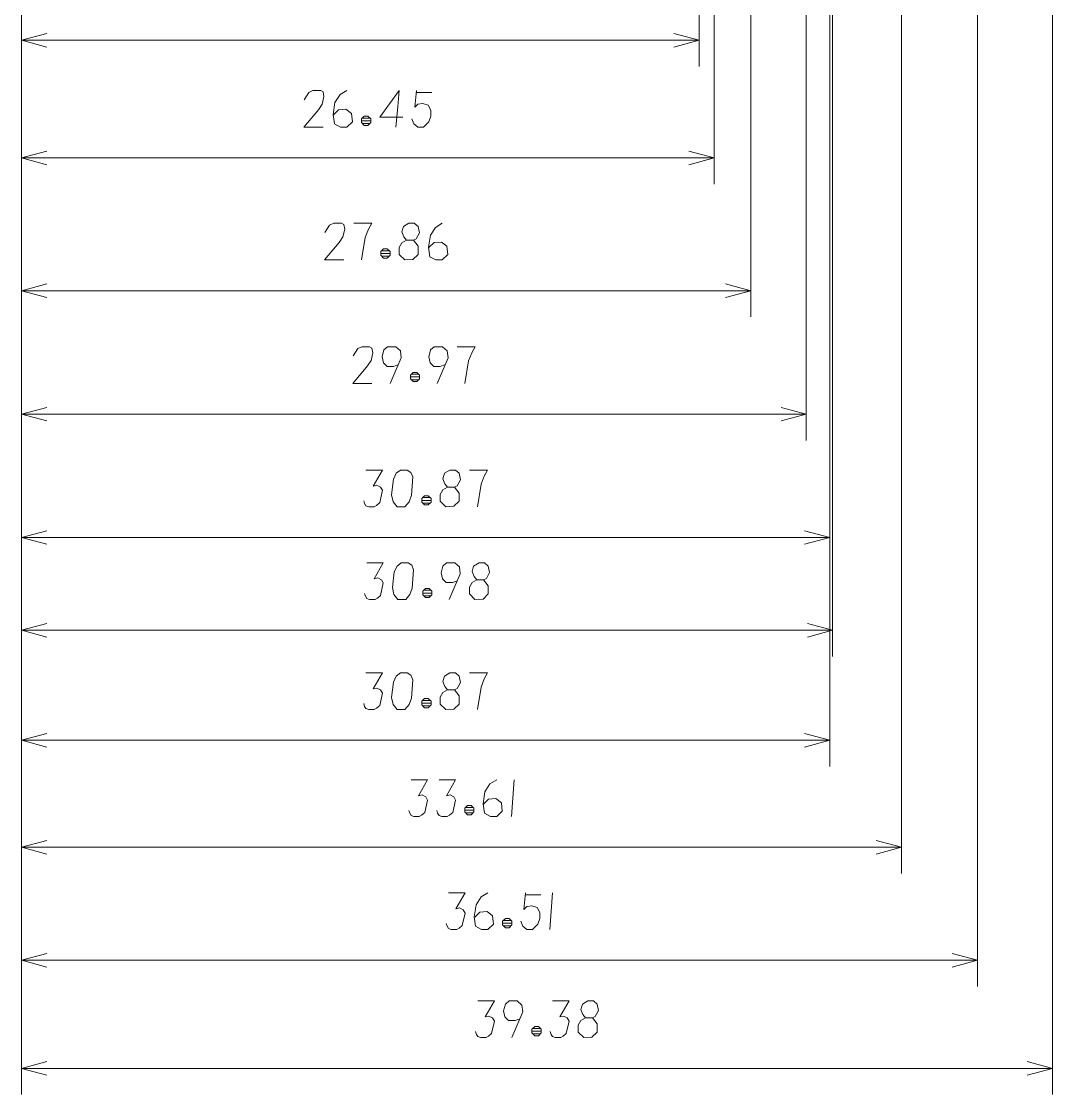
# Model space of a CAD drawing. Extents: x -214 to 8941, y -1198 to 2514.
# Drawn here: x 2503.6 to 2582.4, y 1134.6 to 1216.5 of the extents above; entities that cross this region are included whole.
import ezdxf

# ---------------------------------------------------------------- set-up
doc = ezdxf.new("R2010")
doc.units = 0

msp = doc.modelspace()

# ---------------------------------------------------------------- linework, layer by layer
at = {"color": 7, "lineweight": 13}
for p, q in [((2503.6403, 1307.3404), (2503.6403, 1213.072)), ((2503.6403, 1307.3404), (2503.6403, 1204.0813)), ((2503.6403, 1307.3404), (2503.6403, 1193.946)), ((2503.6403, 1307.3404), (2503.6403, 1184.5169)), ((2503.6403, 1307.3404), (2503.6403, 1168.0153)), ((2503.6403, 1307.3404), (2503.6403, 1175.0943)), ((2503.6403, 1307.3404), (2503.6403, 1159.6089)), ((2503.6403, 1307.3404), (2503.6403, 1151.4397)), ((2503.6403, 1307.3404), (2503.6403, 1142.8098)), ((2503.6403, 1307.3404), (2503.6403, 1134.5583)), ((2559.3504, 1303.0569), (2559.3504, 1193.946)), ((2563.5866, 1301.8821), (2563.5866, 1184.5169)), ((2570.8582, 1301.9447), (2570.8582, 1151.4397)), ((2576.654, 1300.3337), (2576.654, 1142.8098)), ((2555.4036, 1299.1419), (2555.4036, 1213.072)), ((2556.5405, 1299.395), (2556.5405, 1204.0813)), ((2565.3712, 1297.6146), (2565.3712, 1175.0943)), ((2565.3712, 1297.6146), (2565.3712, 1159.6089)), ((2565.5992, 1296.3145), (2565.5992, 1168.0153)), ((2582.3938, 1280.3166), (2582.3938, 1134.5583)), ((2503.6403, 1215.072), (2555.4036, 1215.072)), ((2503.6403, 1206.0813), (2556.5405, 1206.0813)), ((2503.6403, 1195.946), (2559.3504, 1195.946)), ((2503.6403, 1186.5169), (2563.5866, 1186.5169)), ((2503.6403, 1177.0943), (2565.3712, 1177.0943)), ((2503.6403, 1170.0153), (2565.5992, 1170.0153)), ((2503.6403, 1161.6089), (2565.3712, 1161.6089)), ((2503.6403, 1153.4397), (2570.8582, 1153.4397)), ((2503.6403, 1144.8098), (2576.654, 1144.8098)), ((2503.6403, 1136.5583), (2582.3938, 1136.5583))]:
    msp.add_line(p, q, dxfattribs=at)
for points in [[(2505.5721, 1215.5896), (2503.6403, 1215.072), (2505.5721, 1214.5543)], [(2553.4717, 1214.5543), (2555.4036, 1215.072), (2553.4717, 1215.5896)], [(2526.6779, 1208.4313), (2525.2079, 1208.4313), (2526.3279, 1209.7613), (2526.6079, 1210.1813), (2526.7479, 1210.7763), (2526.6779, 1211.1263), (2526.5029, 1211.2313), (2525.9079, 1211.2313), (2525.5929, 1211.0913), (2525.2429, 1210.5313)], [(2528.4979, 1211.2313), (2527.9729, 1210.9163), (2527.5879, 1210.3213), (2527.4479, 1209.4113), (2527.5529, 1208.6763), (2528.0079, 1208.4313), (2528.4979, 1208.4313), (2528.9179, 1208.8513), (2528.8479, 1209.4813), (2528.4279, 1209.7963), (2527.8679, 1209.7613), (2527.4829, 1209.3763)], [(2532.2429, 1208.4313), (2532.3829, 1210.0063), (2532.4879, 1211.2313), (2531.0179, 1209.2013), (2532.7679, 1209.2013)], [(2533.4679, 1209.0613), (2533.6079, 1208.6763), (2533.9229, 1208.4313), (2534.3429, 1208.4313), (2534.7629, 1208.8513), (2534.9029, 1209.2713), (2534.9029, 1209.7263), (2534.6929, 1210.1113), (2534.3079, 1210.2513), (2533.9229, 1210.1813), (2533.6779, 1209.9713), (2533.8179, 1211.2313)], [(2533.8179, 1211.0913), (2534.9729, 1211.0913)], [(2530.3179, 1208.9213), (2529.6179, 1208.9213)], [(2529.6879, 1209.1313), (2530.2479, 1209.1313)], [(2529.6879, 1208.7113), (2530.2479, 1208.7113)], [(2505.5721, 1206.5989), (2503.6403, 1206.0813), (2505.5721, 1205.5636)], [(2554.6087, 1205.5636), (2556.5405, 1206.0813), (2554.6087, 1206.5989)], [(2528.2578, 1198.296), (2526.7878, 1198.296), (2527.9078, 1199.6259), (2528.1879, 1200.046), (2528.3278, 1200.641), (2528.2578, 1200.991), (2528.0828, 1201.0959), (2527.4879, 1201.0959), (2527.1729, 1200.956), (2526.8228, 1200.396)], [(2529.6229, 1198.296), (2529.9028, 1200.011), (2530.1478, 1200.641), (2530.3928, 1201.0959), (2529.0278, 1201.0959)], [(2533.5778, 1199.801), (2533.7878, 1199.9059), (2534.0328, 1200.361), (2533.9279, 1200.851), (2533.6478, 1201.0959), (2533.2278, 1201.0959), (2532.8079, 1200.851), (2532.7028, 1200.4309), (2532.8428, 1200.046), (2533.0529, 1199.801)], [(2535.7828, 1201.0959), (2535.2578, 1200.7809), (2534.8729, 1200.1859), (2534.7329, 1199.2759), (2534.8378, 1198.541), (2535.2929, 1198.296), (2535.7828, 1198.296), (2536.2028, 1198.7159), (2536.1328, 1199.3459), (2535.7128, 1199.661), (2535.1528, 1199.6259), (2534.7678, 1199.241)], [(2531.1628, 1198.9959), (2531.7228, 1198.9959)], [(2531.7929, 1198.786), (2531.0928, 1198.786)], [(2531.1628, 1198.576), (2531.7228, 1198.576)], [(2505.5721, 1196.4636), (2503.6403, 1195.946), (2505.5721, 1195.4283)], [(2557.4186, 1195.4283), (2559.3504, 1195.946), (2557.4186, 1196.4636)], [(2530.4109, 1188.8669), (2528.9409, 1188.8669), (2530.0609, 1190.1969), (2530.3409, 1190.6169), (2530.4809, 1191.2119), (2530.4109, 1191.562), (2530.2359, 1191.6669), (2529.6409, 1191.6669), (2529.3259, 1191.5269), (2528.9759, 1190.967)], [(2532.4409, 1190.3019), (2532.0559, 1190.1619), (2531.5659, 1190.1619), (2531.2859, 1190.4419), (2531.1809, 1190.8969), (2531.3209, 1191.4219), (2531.6009, 1191.6669), (2532.2309, 1191.6669), (2532.5809, 1191.3519), (2532.6509, 1190.8269), (2531.8109, 1188.8669)], [(2536.0109, 1190.3019), (2535.6259, 1190.1619), (2535.1359, 1190.1619), (2534.8559, 1190.4419), (2534.7509, 1190.8969), (2534.8909, 1191.4219), (2535.1709, 1191.6669), (2535.8009, 1191.6669), (2536.1509, 1191.3519), (2536.2209, 1190.8269), (2535.3809, 1188.8669)], [(2537.5159, 1188.8669), (2537.7959, 1190.5819), (2538.0409, 1191.2119), (2538.2859, 1191.6669), (2536.9209, 1191.6669)], [(2534.0509, 1189.3569), (2533.3509, 1189.3569)], [(2533.4209, 1189.5669), (2533.9809, 1189.5669)], [(2533.4209, 1189.1469), (2533.9809, 1189.1469)], [(2505.5721, 1187.0346), (2503.6403, 1186.5169), (2505.5721, 1185.9993)], [(2561.6547, 1185.9993), (2563.5866, 1186.5169), (2561.6547, 1187.0346)], [(2529.7807, 1179.8993), (2529.8507, 1179.6893), (2529.9557, 1179.5143), (2530.1657, 1179.4443), (2530.5857, 1179.4443), (2530.7607, 1179.5493), (2531.0057, 1179.7593), (2531.2157, 1180.7043), (2531.0757, 1180.9493), (2530.7957, 1181.0893), (2530.5157, 1181.0193), (2531.2157, 1182.2443), (2529.9557, 1182.2443)], [(2536.7107, 1180.9493), (2536.9207, 1181.0543), (2537.1657, 1181.5093), (2537.0607, 1181.9993), (2536.7807, 1182.2443), (2536.3607, 1182.2443), (2535.9407, 1181.9993), (2535.8357, 1181.5793), (2535.9757, 1181.1943), (2536.1857, 1180.9493)], [(2538.4607, 1179.4443), (2538.7407, 1181.1593), (2538.9857, 1181.7893), (2539.2307, 1182.2443), (2537.8657, 1182.2443)], [(2534.2957, 1180.1443), (2534.8557, 1180.1443)], [(2534.9257, 1179.9343), (2534.2257, 1179.9343)], [(2534.2957, 1179.7243), (2534.8557, 1179.7243)], [(2505.5721, 1177.6119), (2503.6403, 1177.0943), (2505.5721, 1176.5767)], [(2563.4393, 1176.5767), (2565.3712, 1177.0943), (2563.4393, 1177.6119)], [(2529.8422, 1172.8203), (2529.9122, 1172.6103), (2530.0172, 1172.4353), (2530.2272, 1172.3653), (2530.6472, 1172.3653), (2530.8222, 1172.4702), (2531.0672, 1172.6803), (2531.2772, 1173.6252), (2531.1372, 1173.8703), (2530.8572, 1174.0103), (2530.5772, 1173.9402), (2531.2772, 1175.1653), (2530.0172, 1175.1653)], [(2536.9472, 1173.8003), (2536.5622, 1173.6602), (2536.0722, 1173.6602), (2535.7922, 1173.9402), (2535.6872, 1174.3953), (2535.8272, 1174.9203), (2536.1072, 1175.1653), (2536.7372, 1175.1653), (2537.0872, 1174.8503), (2537.1572, 1174.3253), (2536.3172, 1172.3653)], [(2538.9422, 1173.8703), (2539.1522, 1173.9753), (2539.3972, 1174.4303), (2539.2922, 1174.9203), (2539.0122, 1175.1653), (2538.5922, 1175.1653), (2538.1722, 1174.9203), (2538.0672, 1174.5002), (2538.2072, 1174.1153), (2538.4172, 1173.8703)], [(2534.9872, 1172.8553), (2534.2872, 1172.8553)], [(2534.3572, 1173.0652), (2534.9172, 1173.0652)], [(2534.3572, 1172.6453), (2534.9172, 1172.6453)], [(2505.5721, 1170.5329), (2503.6403, 1170.0153), (2505.5721, 1169.4976)], [(2563.6674, 1169.4976), (2565.5992, 1170.0153), (2563.6674, 1170.5329)], [(2529.7807, 1164.4139), (2529.8507, 1164.2039), (2529.9557, 1164.029), (2530.1657, 1163.959), (2530.5857, 1163.959), (2530.7607, 1164.0639), (2531.0057, 1164.274), (2531.2157, 1165.2189), (2531.0757, 1165.464), (2530.7957, 1165.6039), (2530.5157, 1165.5339), (2531.2157, 1166.7589), (2529.9557, 1166.7589)], [(2536.7107, 1165.464), (2536.9207, 1165.5689), (2537.1657, 1166.024), (2537.0607, 1166.5139), (2536.7807, 1166.7589), (2536.3607, 1166.7589), (2535.9407, 1166.5139), (2535.8357, 1166.0939), (2535.9757, 1165.709), (2536.1857, 1165.464)], [(2538.4607, 1163.959), (2538.7407, 1165.674), (2538.9857, 1166.304), (2539.2307, 1166.7589), (2537.8657, 1166.7589)], [(2534.2957, 1164.6589), (2534.8557, 1164.6589)], [(2534.9257, 1164.4489), (2534.2257, 1164.4489)], [(2534.2957, 1164.239), (2534.8557, 1164.239)], [(2505.5721, 1162.1266), (2503.6403, 1161.6089), (2505.5721, 1161.0913)], [(2563.4393, 1161.0913), (2565.3712, 1161.6089), (2563.4393, 1162.1266)], [(2533.2242, 1156.2447), (2533.2943, 1156.0346), (2533.3992, 1155.8597), (2533.6093, 1155.7896), (2534.0292, 1155.7896), (2534.2042, 1155.8947), (2534.4493, 1156.1046), (2534.6592, 1157.0497), (2534.5192, 1157.2946), (2534.2393, 1157.4347), (2533.9592, 1157.3647), (2534.6592, 1158.5896), (2533.3992, 1158.5896)], [(2535.3593, 1156.2447), (2535.4293, 1156.0346), (2535.5342, 1155.8597), (2535.7443, 1155.7896), (2536.1643, 1155.7896), (2536.3392, 1155.8947), (2536.5842, 1156.1046), (2536.7943, 1157.0497), (2536.6542, 1157.2946), (2536.3743, 1157.4347), (2536.0942, 1157.3647), (2536.7943, 1158.5896), (2535.5342, 1158.5896)], [(2539.9443, 1158.5896), (2539.4193, 1158.2747), (2539.0342, 1157.6797), (2538.8942, 1156.7697), (2538.9993, 1156.0346), (2539.4543, 1155.7896), (2539.9443, 1155.7896), (2540.3643, 1156.2097), (2540.2943, 1156.8396), (2539.8743, 1157.1546), (2539.3143, 1157.1197), (2538.9293, 1156.7347)], [(2541.2742, 1158.5896), (2541.1693, 1157.1897), (2541.0643, 1155.7896)], [(2538.1943, 1156.2796), (2537.4943, 1156.2796)], [(2537.5643, 1156.4897), (2538.1243, 1156.4897)], [(2537.5643, 1156.0697), (2538.1243, 1156.0697)], [(2505.5721, 1153.9573), (2503.6403, 1153.4397), (2505.5721, 1152.922)], [(2568.9264, 1152.922), (2570.8582, 1153.4397), (2568.9264, 1153.9573)], [(2536.0871, 1147.6148), (2536.1571, 1147.4048), (2536.2622, 1147.2298), (2536.4721, 1147.1598), (2536.8922, 1147.1598), (2537.0671, 1147.2648), (2537.3121, 1147.4748), (2537.5222, 1148.4198), (2537.3821, 1148.6648), (2537.1021, 1148.8048), (2536.8221, 1148.7348), (2537.5222, 1149.9597), (2536.2622, 1149.9597)], [(2539.2722, 1149.9597), (2538.7471, 1149.6448), (2538.3621, 1149.0498), (2538.2221, 1148.1398), (2538.3272, 1147.4048), (2538.7821, 1147.1598), (2539.2722, 1147.1598), (2539.6921, 1147.5798), (2539.6221, 1148.2097), (2539.2022, 1148.5248), (2538.6422, 1148.4898), (2538.2571, 1148.1048)], [(2541.7921, 1147.7898), (2541.9321, 1147.4048), (2542.2471, 1147.1598), (2542.6671, 1147.1598), (2543.0871, 1147.5798), (2543.2271, 1147.9998), (2543.2271, 1148.4548), (2543.0172, 1148.8398), (2542.6321, 1148.9798), (2542.2471, 1148.9098), (2542.0021, 1148.6998), (2542.1422, 1149.9597)], [(2542.1422, 1149.8198), (2543.2971, 1149.8198)], [(2544.2072, 1149.9597), (2544.1021, 1148.5598), (2543.9971, 1147.1598)], [(2541.0921, 1147.6498), (2540.3922, 1147.6498)], [(2540.4621, 1147.8598), (2541.0222, 1147.8598)], [(2540.4621, 1147.4398), (2541.0222, 1147.4398)], [(2505.5721, 1145.3274), (2503.6403, 1144.8098), (2505.5721, 1144.2921)], [(2574.7222, 1144.2921), (2576.654, 1144.8098), (2574.7222, 1145.3274)], [(2538.327, 1139.3633), (2538.397, 1139.1533), (2538.502, 1138.9783), (2538.712, 1138.9083), (2539.132, 1138.9083), (2539.3071, 1139.0133), (2539.5521, 1139.2233), (2539.762, 1140.1683), (2539.622, 1140.4133), (2539.342, 1140.5533), (2539.062, 1140.4833), (2539.762, 1141.7083), (2538.502, 1141.7083)], [(2541.7221, 1140.3433), (2541.337, 1140.2033), (2540.8471, 1140.2033), (2540.567, 1140.4833), (2540.462, 1140.9383), (2540.6021, 1141.4633), (2540.882, 1141.7083), (2541.512, 1141.7083), (2541.8621, 1141.3933), (2541.9321, 1140.8683), (2541.092, 1138.9083)], [(2544.032, 1139.3633), (2544.1021, 1139.1533), (2544.207, 1138.9783), (2544.4171, 1138.9083), (2544.837, 1138.9083), (2545.012, 1139.0133), (2545.257, 1139.2233), (2545.467, 1140.1683), (2545.327, 1140.4133), (2545.0471, 1140.5533), (2544.767, 1140.4833), (2545.467, 1141.7083), (2544.207, 1141.7083)], [(2547.252, 1140.4133), (2547.462, 1140.5183), (2547.707, 1140.9733), (2547.6021, 1141.4633), (2547.322, 1141.7083), (2546.902, 1141.7083), (2546.4821, 1141.4633), (2546.377, 1141.0433), (2546.517, 1140.6583), (2546.7271, 1140.4133)], [(2543.332, 1139.3983), (2542.632, 1139.3983)], [(2542.702, 1139.6083), (2543.262, 1139.6083)], [(2542.702, 1139.1883), (2543.262, 1139.1883)], [(2505.5721, 1137.076), (2503.6403, 1136.5583), (2505.5721, 1136.0407)], [(2580.462, 1136.0407), (2582.3938, 1136.5583), (2580.462, 1137.076)]]:
    msp.add_lwpolyline(points, dxfattribs=at)
for points in [[(2529.8279, 1208.5713), (2530.1079, 1208.5713), (2530.3179, 1208.7813), (2530.3179, 1209.0613), (2530.1079, 1209.2713), (2529.8279, 1209.2713), (2529.6179, 1209.0613), (2529.6179, 1208.7813)], [(2532.9128, 1198.296), (2533.5429, 1198.331), (2533.9279, 1198.7159), (2533.9279, 1199.3459), (2533.5778, 1199.801), (2533.0529, 1199.801), (2532.7028, 1199.5909), (2532.4929, 1199.241), (2532.4929, 1198.7159)], [(2531.3029, 1198.4359), (2531.5828, 1198.4359), (2531.7929, 1198.646), (2531.7929, 1198.926), (2531.5828, 1199.136), (2531.3029, 1199.136), (2531.0928, 1198.926), (2531.0928, 1198.646)], [(2533.5609, 1189.0069), (2533.8409, 1189.0069), (2534.0509, 1189.217), (2534.0509, 1189.4969), (2533.8409, 1189.7069), (2533.5609, 1189.7069), (2533.3509, 1189.4969), (2533.3509, 1189.217)], [(2532.9307, 1179.4443), (2533.2457, 1179.8293), (2533.4207, 1180.3193), (2533.5257, 1181.7193), (2533.3857, 1182.0693), (2533.1057, 1182.2443), (2532.5807, 1182.2443), (2532.2657, 1181.9993), (2532.0557, 1181.5443), (2531.9157, 1180.3543), (2532.0207, 1179.8293), (2532.3357, 1179.4443)], [(2536.0457, 1179.4443), (2536.6757, 1179.4793), (2537.0607, 1179.8643), (2537.0607, 1180.4943), (2536.7107, 1180.9493), (2536.1857, 1180.9493), (2535.8357, 1180.7393), (2535.6257, 1180.3893), (2535.6257, 1179.8643)], [(2534.4357, 1179.5843), (2534.7157, 1179.5843), (2534.9257, 1179.7943), (2534.9257, 1180.0743), (2534.7157, 1180.2843), (2534.4357, 1180.2843), (2534.2257, 1180.0743), (2534.2257, 1179.7943)], [(2532.9923, 1172.3653), (2533.3073, 1172.7502), (2533.4822, 1173.2403), (2533.5872, 1174.6403), (2533.4472, 1174.9903), (2533.1672, 1175.1653), (2532.6422, 1175.1653), (2532.3272, 1174.9203), (2532.1173, 1174.4653), (2531.9772, 1173.2753), (2532.0822, 1172.7502), (2532.3972, 1172.3653)], [(2538.2772, 1172.3653), (2538.9072, 1172.4003), (2539.2922, 1172.7852), (2539.2922, 1173.4153), (2538.9422, 1173.8703), (2538.4172, 1173.8703), (2538.0672, 1173.6602), (2537.8572, 1173.3103), (2537.8572, 1172.7852)], [(2534.4973, 1172.5052), (2534.7772, 1172.5052), (2534.9872, 1172.7153), (2534.9872, 1172.9953), (2534.7772, 1173.2053), (2534.4973, 1173.2053), (2534.2872, 1172.9953), (2534.2872, 1172.7153)], [(2532.9307, 1163.959), (2533.2457, 1164.3439), (2533.4207, 1164.834), (2533.5257, 1166.2339), (2533.3857, 1166.584), (2533.1057, 1166.7589), (2532.5807, 1166.7589), (2532.2657, 1166.5139), (2532.0557, 1166.059), (2531.9157, 1164.869), (2532.0207, 1164.3439), (2532.3357, 1163.959)], [(2536.0457, 1163.959), (2536.6757, 1163.9939), (2537.0607, 1164.3789), (2537.0607, 1165.0089), (2536.7107, 1165.464), (2536.1857, 1165.464), (2535.8357, 1165.2539), (2535.6257, 1164.904), (2535.6257, 1164.3789)], [(2534.4357, 1164.099), (2534.7157, 1164.099), (2534.9257, 1164.3089), (2534.9257, 1164.589), (2534.7157, 1164.799), (2534.4357, 1164.799), (2534.2257, 1164.589), (2534.2257, 1164.3089)], [(2537.7043, 1155.9297), (2537.9843, 1155.9297), (2538.1943, 1156.1396), (2538.1943, 1156.4196), (2537.9843, 1156.6297), (2537.7043, 1156.6297), (2537.4943, 1156.4196), (2537.4943, 1156.1396)], [(2540.6021, 1147.2998), (2540.8821, 1147.2998), (2541.0921, 1147.5098), (2541.0921, 1147.7898), (2540.8821, 1147.9998), (2540.6021, 1147.9998), (2540.3922, 1147.7898), (2540.3922, 1147.5098)], [(2546.587, 1138.9083), (2547.217, 1138.9433), (2547.6021, 1139.3283), (2547.6021, 1139.9583), (2547.252, 1140.4133), (2546.7271, 1140.4133), (2546.377, 1140.2033), (2546.1671, 1139.8533), (2546.1671, 1139.3283)], [(2542.842, 1139.0483), (2543.122, 1139.0483), (2543.332, 1139.2583), (2543.332, 1139.5383), (2543.122, 1139.7483), (2542.842, 1139.7483), (2542.632, 1139.5383), (2542.632, 1139.2583)]]:
    msp.add_lwpolyline(points, close=True, dxfattribs=at)

doc.saveas('drawing.dxf')
